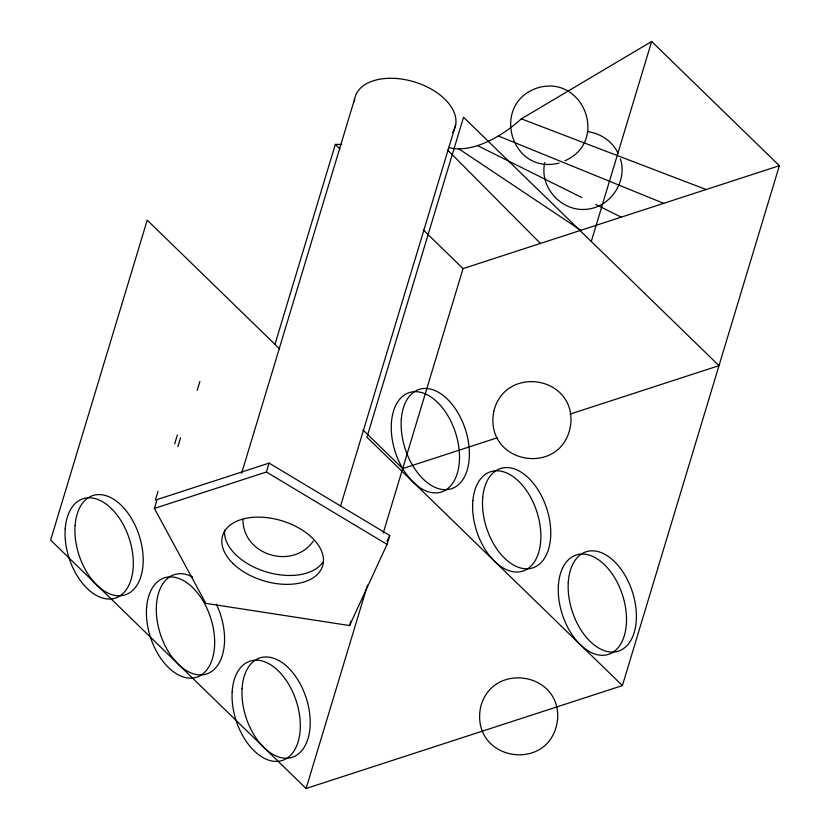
<?xml version="1.0" encoding="UTF-8"?>
<svg xmlns="http://www.w3.org/2000/svg" width="830" height="830" viewBox="0 0 830 830"><rect width="100%" height="100%" fill="white"/><g stroke="black" fill="none" stroke-linecap="round" stroke-linejoin="round"><path stroke-width="1.25" d="M544.771 162.587C539.012 187.466 561.889 212.273 587.09 209.243C610.579 206.888 627.656 181.521 620.415 158.862M155.355 500.117L158.032 491.246M154.401 508.437L157.078 499.556L269.086 463.119L389.727 535.506L387.039 544.387L349.596 625.561L205.819 603.348L154.401 508.437L266.399 472L387.039 544.387M174.684 443.863L177.371 434.982M177.879 446.633L180.556 437.752M197.208 390.38L199.885 381.499M274.958 344.367L335.32 144.41L341.763 144.42M241.634 473.245L354.618 99.019M266.399 472L269.086 463.119M340.466 506.404L455.691 124.739M349.596 625.561L350.945 621.13M279.586 348.87L147.221 220.168L50.63 540.102L306.094 788.5L367.493 585.129M383.221 533.047L463.057 268.609L779.37 165.699L651.643 41.5L521.323 118.846A84.141 43.969 -45.8 0 1 499.598 135.238C486.93 142.791 472.727 148.975 457.724 148.861A84.141 43.969 -45.8 0 1 448.802 147.501M591.271 241.457L651.643 41.5M306.094 788.5L622.407 685.59L779.37 165.699M387.008 541.388L389.727 535.506M313.284 541.077C292.886 570.293 242.92 555.436 242.92 519.549M564.857 160.802C609.282 141.328 583.459 74.503 538.037 87.741C490.105 102.879 510.253 175.421 559.088 163.064M497.461 437.732L402.685 468.566L362.886 429.867M570.075 414.108L718.998 365.657L463.534 117.258L366.943 437.192L622.407 685.59M587.64 131.659C600.422 133.205 612.436 141.318 617.945 153.073M521.323 118.846L706.133 189.531M498.332 135.954L663.668 203.34M477.582 145.624L581.83 197.54M595.733 204.46L621.214 217.159M458.793 148.819L580.813 230.294M335.32 144.41L339.947 148.912M423.259 229.91L463.057 268.609M447.692 150.064L540.423 243.439M216.381 604.199A52.238 31.623 72 0 1 205.321 674.354A52.238 31.623 72 0 1 156.943 619.097A52.238 31.623 72 0 1 192.487 576.912M354.358 101.374A52.238 31.364 16.8 0 1 415.239 82.17A52.238 31.364 16.8 0 1 452.578 132.333M322.756 562.325A52.238 31.364 16.8 0 1 264.324 571.279A52.238 31.364 16.8 0 1 224.629 530.173M493.819 411.265C483.402 465.838 565.375 477.914 570.916 422.491C573.758 375.482 504.848 365.522 493.819 411.265M480.539 707.482C470.122 762.054 552.095 774.141 557.636 718.707C560.478 671.698 491.568 661.738 480.539 707.482M391.418 422.636A52.228 31.623 72 0 0 439.423 492.512A52.228 31.623 72 0 0 445.305 411.69A52.228 31.623 72 0 0 391.418 422.636M242.059 688.692A52.238 31.623 72 0 0 290.614 757.717A52.238 31.623 72 0 0 295.563 676.357A52.238 31.623 72 0 0 242.059 688.692M472.882 500.563A52.238 31.623 72 0 0 519.985 571.777A52.238 31.623 72 0 0 527.382 491.858A52.238 31.623 72 0 0 472.882 500.563M558.372 585.773A52.238 31.623 72 0 0 606.927 654.797A52.238 31.623 72 0 0 611.876 573.447A52.238 31.623 72 0 0 558.372 585.773M401.305 419.43A52.228 31.623 72 0 0 449.31 489.295A52.228 31.623 72 0 0 455.193 408.474A52.228 31.623 72 0 0 401.305 419.43M482.759 497.346A52.238 31.623 72 0 0 529.872 568.56A52.238 31.623 72 0 0 537.269 488.642A52.238 31.623 72 0 0 482.759 497.346M568.26 582.556A52.238 31.623 72 0 0 616.815 651.581A52.238 31.623 72 0 0 621.763 570.231A52.238 31.623 72 0 0 568.26 582.556M232.172 691.909A52.238 31.623 72 0 0 280.727 760.934A52.238 31.623 72 0 0 285.676 679.573A52.238 31.623 72 0 0 232.172 691.909M146.682 606.689A52.238 31.623 72 0 0 193.784 677.903A52.238 31.623 72 0 0 201.182 597.984A52.238 31.623 72 0 0 146.682 606.689M65.217 528.772A52.228 31.623 72 0 0 113.222 598.638A52.228 31.623 72 0 0 119.105 517.816A52.228 31.623 72 0 0 65.217 528.772M75.094 525.556A52.228 31.623 72 0 0 123.11 595.421A52.228 31.623 72 0 0 128.992 514.6A52.228 31.623 72 0 0 75.094 525.556M233.116 563.612A52.238 31.364 16.8 0 0 320.079 571.206A52.238 31.364 16.8 0 0 264.77 517.422A52.238 31.364 16.8 0 0 233.116 563.612"/></g></svg>
